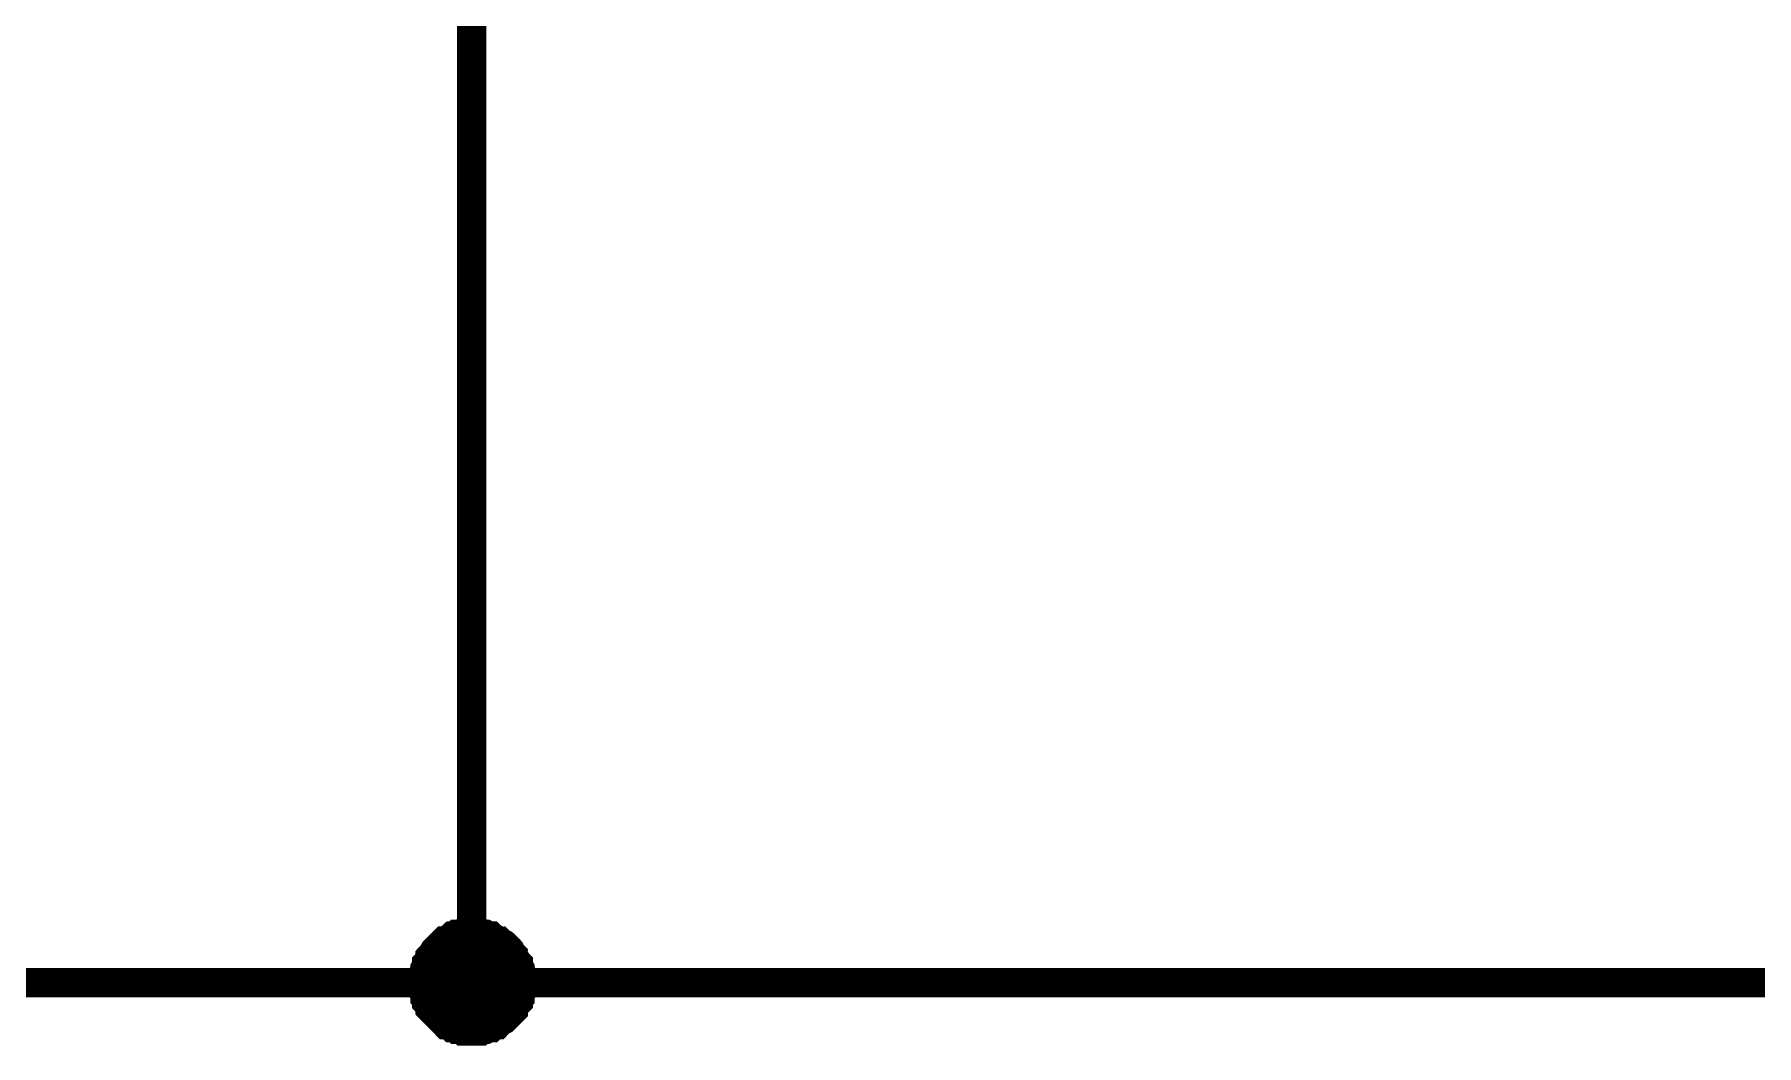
# Model space of a CAD drawing. Header units: millimetres. Extents: x -2024 to 917, y -725 to 13.
# Drawn here: x 435.09 to 452.81, y -126.94 to -116.54 of the extents above; entities that cross this region are included whole.
import ezdxf

# ---------------------------------------------------------------- set-up
doc = ezdxf.new("R2010")
doc.units = ezdxf.units.MM
doc.layers.add('Sheet', color=255, linetype='Continuous')

msp = doc.modelspace()

# ---------------------------------------------------------------- linework, layer by layer
at = {"layer": 'Sheet'}
for points, const_width in [([(437.088, -111.291), (439.587, -111.291), (439.587, -126.293)], 0.3), ([(439.091, -126.293), (439.091, -126.26), (439.091, -126.243), (439.091, -126.21), (439.107, -126.194), (439.107, -126.161), (439.107, -126.144), (439.124, -126.111), (439.124, -126.094), (439.14, -126.078), (439.157, -126.045), (439.157, -126.028), (439.173, -126.011), (439.19, -125.995), (439.206, -125.962), (439.223, -125.945), (439.24, -125.929), (439.256, -125.912), (439.273, -125.896), (439.289, -125.879), (439.306, -125.862), (439.322, -125.862), (439.355, -125.846), (439.372, -125.829), (439.389, -125.813), (439.422, -125.813), (439.438, -125.796), (439.455, -125.796), (439.488, -125.796), (439.504, -125.78), (439.537, -125.78), (439.554, -125.78), (439.587, -125.78)], 0.3), ([(439.091, -126.293), (439.091, -126.26), (439.091, -126.243), (439.091, -126.21), (439.107, -126.194), (439.107, -126.161), (439.107, -126.144), (439.124, -126.111), (439.124, -126.094), (439.14, -126.078), (439.157, -126.045), (439.157, -126.028), (439.173, -126.011), (439.19, -125.995), (439.206, -125.962), (439.223, -125.945), (439.24, -125.929), (439.256, -125.912), (439.273, -125.896), (439.289, -125.879), (439.306, -125.862), (439.322, -125.862), (439.355, -125.846), (439.372, -125.829), (439.389, -125.813), (439.422, -125.813), (439.438, -125.796), (439.455, -125.796), (439.488, -125.796), (439.504, -125.78), (439.537, -125.78), (439.554, -125.78), (439.587, -125.78)], 0.3), ([(439.091, -126.293), (439.091, -126.26), (439.091, -126.243), (439.091, -126.21), (439.107, -126.194), (439.107, -126.161), (439.107, -126.144), (439.124, -126.111), (439.124, -126.094), (439.14, -126.078), (439.157, -126.045), (439.157, -126.028), (439.173, -126.011), (439.19, -125.995), (439.206, -125.962), (439.223, -125.945), (439.24, -125.929), (439.256, -125.912), (439.273, -125.896), (439.289, -125.879), (439.306, -125.862), (439.322, -125.862), (439.355, -125.846), (439.372, -125.829), (439.389, -125.813), (439.422, -125.813), (439.438, -125.796), (439.455, -125.796), (439.488, -125.796), (439.504, -125.78), (439.537, -125.78), (439.554, -125.78), (439.587, -125.78)], 0.3), ([(439.091, -126.293), (439.091, -126.26), (439.091, -126.243), (439.091, -126.21), (439.107, -126.194), (439.107, -126.161), (439.107, -126.144), (439.124, -126.111), (439.124, -126.094), (439.14, -126.078), (439.157, -126.045), (439.157, -126.028), (439.173, -126.011), (439.19, -125.995), (439.206, -125.962), (439.223, -125.945), (439.24, -125.929), (439.256, -125.912), (439.273, -125.896), (439.289, -125.879), (439.306, -125.862), (439.322, -125.862), (439.355, -125.846), (439.372, -125.829), (439.389, -125.813), (439.422, -125.813), (439.438, -125.796), (439.455, -125.796), (439.488, -125.796), (439.504, -125.78), (439.537, -125.78), (439.554, -125.78), (439.587, -125.78)], 0.3), ([(439.091, -126.293), (439.091, -126.26), (439.091, -126.243), (439.091, -126.21), (439.107, -126.194), (439.107, -126.161), (439.107, -126.144), (439.124, -126.111), (439.124, -126.094), (439.14, -126.078), (439.157, -126.045), (439.157, -126.028), (439.173, -126.011), (439.19, -125.995), (439.206, -125.962), (439.223, -125.945), (439.24, -125.929), (439.256, -125.912), (439.273, -125.896), (439.289, -125.879), (439.306, -125.862), (439.322, -125.862), (439.355, -125.846), (439.372, -125.829), (439.389, -125.813), (439.422, -125.813), (439.438, -125.796), (439.455, -125.796), (439.488, -125.796), (439.504, -125.78), (439.537, -125.78), (439.554, -125.78), (439.587, -125.78)], 0.3), ([(439.091, -126.293), (439.091, -126.26), (439.091, -126.243), (439.091, -126.21), (439.107, -126.194), (439.107, -126.161), (439.107, -126.144), (439.124, -126.111), (439.124, -126.094), (439.14, -126.078), (439.157, -126.045), (439.157, -126.028), (439.173, -126.011), (439.19, -125.995), (439.206, -125.962), (439.223, -125.945), (439.24, -125.929), (439.256, -125.912), (439.273, -125.896), (439.289, -125.879), (439.306, -125.862), (439.322, -125.862), (439.355, -125.846), (439.372, -125.829), (439.389, -125.813), (439.422, -125.813), (439.438, -125.796), (439.455, -125.796), (439.488, -125.796), (439.504, -125.78), (439.537, -125.78), (439.554, -125.78), (439.587, -125.78)], 0.3), ([(439.091, -126.293), (439.091, -126.26), (439.091, -126.243), (439.091, -126.21), (439.107, -126.194), (439.107, -126.161), (439.107, -126.144), (439.124, -126.111), (439.124, -126.094), (439.14, -126.078), (439.157, -126.045), (439.157, -126.028), (439.173, -126.011), (439.19, -125.995), (439.206, -125.962), (439.223, -125.945), (439.24, -125.929), (439.256, -125.912), (439.273, -125.896), (439.289, -125.879), (439.306, -125.862), (439.322, -125.862), (439.355, -125.846), (439.372, -125.829), (439.389, -125.813), (439.422, -125.813), (439.438, -125.796), (439.455, -125.796), (439.488, -125.796), (439.504, -125.78), (439.537, -125.78), (439.554, -125.78), (439.587, -125.78)], 0.0991), ([(439.091, -126.293), (439.091, -126.26), (439.091, -126.243), (439.091, -126.21), (439.107, -126.194), (439.107, -126.161), (439.107, -126.144), (439.124, -126.111), (439.124, -126.094), (439.14, -126.078), (439.157, -126.045), (439.157, -126.028), (439.173, -126.011), (439.19, -125.995), (439.206, -125.962), (439.223, -125.945), (439.24, -125.929), (439.256, -125.912), (439.273, -125.896), (439.289, -125.879), (439.306, -125.862), (439.322, -125.862), (439.355, -125.846), (439.372, -125.829), (439.389, -125.813), (439.422, -125.813), (439.438, -125.796), (439.455, -125.796), (439.488, -125.796), (439.504, -125.78), (439.537, -125.78), (439.554, -125.78), (439.587, -125.78)], 0.0991), ([(439.091, -126.293), (439.091, -126.26), (439.091, -126.243), (439.091, -126.21), (439.107, -126.194), (439.107, -126.161), (439.107, -126.144), (439.124, -126.111), (439.124, -126.094), (439.14, -126.078), (439.157, -126.045), (439.157, -126.028), (439.173, -126.011), (439.19, -125.995), (439.206, -125.962), (439.223, -125.945), (439.24, -125.929), (439.256, -125.912), (439.273, -125.896), (439.289, -125.879), (439.306, -125.862), (439.322, -125.862), (439.355, -125.846), (439.372, -125.829), (439.389, -125.813), (439.422, -125.813), (439.438, -125.796), (439.455, -125.796), (439.488, -125.796), (439.504, -125.78), (439.537, -125.78), (439.554, -125.78), (439.587, -125.78)], 0.0991), ([(439.091, -126.293), (439.091, -126.26), (439.091, -126.243), (439.091, -126.21), (439.107, -126.194), (439.107, -126.161), (439.107, -126.144), (439.124, -126.111), (439.124, -126.094), (439.14, -126.078), (439.157, -126.045), (439.157, -126.028), (439.173, -126.011), (439.19, -125.995), (439.206, -125.962), (439.223, -125.945), (439.24, -125.929), (439.256, -125.912), (439.273, -125.896), (439.289, -125.879), (439.306, -125.862), (439.322, -125.862), (439.355, -125.846), (439.372, -125.829), (439.389, -125.813), (439.422, -125.813), (439.438, -125.796), (439.455, -125.796), (439.488, -125.796), (439.504, -125.78), (439.537, -125.78), (439.554, -125.78), (439.587, -125.78)], 0.0991), ([(439.091, -126.293), (439.091, -126.26), (439.091, -126.243), (439.091, -126.21), (439.107, -126.194), (439.107, -126.161), (439.107, -126.144), (439.124, -126.111), (439.124, -126.094), (439.14, -126.078), (439.157, -126.045), (439.157, -126.028), (439.173, -126.011), (439.19, -125.995), (439.206, -125.962), (439.223, -125.945), (439.24, -125.929), (439.256, -125.912), (439.273, -125.896), (439.289, -125.879), (439.306, -125.862), (439.322, -125.862), (439.355, -125.846), (439.372, -125.829), (439.389, -125.813), (439.422, -125.813), (439.438, -125.796), (439.455, -125.796), (439.488, -125.796), (439.504, -125.78), (439.537, -125.78), (439.554, -125.78), (439.587, -125.78)], 0.0991), ([(439.091, -126.293), (439.091, -126.26), (439.091, -126.243), (439.091, -126.21), (439.107, -126.194), (439.107, -126.161), (439.107, -126.144), (439.124, -126.111), (439.124, -126.094), (439.14, -126.078), (439.157, -126.045), (439.157, -126.028), (439.173, -126.011), (439.19, -125.995), (439.206, -125.962), (439.223, -125.945), (439.24, -125.929), (439.256, -125.912), (439.273, -125.896), (439.289, -125.879), (439.306, -125.862), (439.322, -125.862), (439.355, -125.846), (439.372, -125.829), (439.389, -125.813), (439.422, -125.813), (439.438, -125.796), (439.455, -125.796), (439.488, -125.796), (439.504, -125.78), (439.537, -125.78), (439.554, -125.78), (439.587, -125.78)], 0.0991), ([(439.587, -125.78), (439.587, -125.78)], 0.3), ([(439.587, -125.78), (439.62, -125.78), (439.637, -125.78), (439.67, -125.78), (439.686, -125.796), (439.72, -125.796), (439.736, -125.796), (439.769, -125.813), (439.786, -125.813), (439.802, -125.829), (439.835, -125.846), (439.852, -125.862), (439.868, -125.862), (439.885, -125.879), (439.918, -125.896), (439.935, -125.912), (439.951, -125.929), (439.968, -125.945), (439.984, -125.962), (440.001, -125.995), (440.017, -126.011), (440.017, -126.028), (440.034, -126.045), (440.051, -126.078), (440.067, -126.094), (440.067, -126.111), (440.084, -126.144), (440.084, -126.161), (440.084, -126.194), (440.1, -126.21), (440.1, -126.243), (440.1, -126.26), (440.1, -126.293)], 0.3), ([(439.587, -125.78), (439.587, -125.78)], 0.3), ([(439.587, -125.78), (439.62, -125.78), (439.637, -125.78), (439.67, -125.78), (439.686, -125.796), (439.72, -125.796), (439.736, -125.796), (439.769, -125.813), (439.786, -125.813), (439.802, -125.829), (439.835, -125.846), (439.852, -125.862), (439.868, -125.862), (439.885, -125.879), (439.918, -125.896), (439.935, -125.912), (439.951, -125.929), (439.968, -125.945), (439.984, -125.962), (440.001, -125.995), (440.017, -126.011), (440.017, -126.028), (440.034, -126.045), (440.051, -126.078), (440.067, -126.094), (440.067, -126.111), (440.084, -126.144), (440.084, -126.161), (440.084, -126.194), (440.1, -126.21), (440.1, -126.243), (440.1, -126.26), (440.1, -126.293)], 0.3), ([(439.587, -125.78), (439.587, -125.78)], 0.3), ([(439.587, -125.78), (439.62, -125.78), (439.637, -125.78), (439.67, -125.78), (439.686, -125.796), (439.72, -125.796), (439.736, -125.796), (439.769, -125.813), (439.786, -125.813), (439.802, -125.829), (439.835, -125.846), (439.852, -125.862), (439.868, -125.862), (439.885, -125.879), (439.918, -125.896), (439.935, -125.912), (439.951, -125.929), (439.968, -125.945), (439.984, -125.962), (440.001, -125.995), (440.017, -126.011), (440.017, -126.028), (440.034, -126.045), (440.051, -126.078), (440.067, -126.094), (440.067, -126.111), (440.084, -126.144), (440.084, -126.161), (440.084, -126.194), (440.1, -126.21), (440.1, -126.243), (440.1, -126.26), (440.1, -126.293)], 0.3), ([(439.587, -125.78), (439.587, -125.78)], 0.3), ([(439.587, -125.78), (439.62, -125.78), (439.637, -125.78), (439.67, -125.78), (439.686, -125.796), (439.72, -125.796), (439.736, -125.796), (439.769, -125.813), (439.786, -125.813), (439.802, -125.829), (439.835, -125.846), (439.852, -125.862), (439.868, -125.862), (439.885, -125.879), (439.918, -125.896), (439.935, -125.912), (439.951, -125.929), (439.968, -125.945), (439.984, -125.962), (440.001, -125.995), (440.017, -126.011), (440.017, -126.028), (440.034, -126.045), (440.051, -126.078), (440.067, -126.094), (440.067, -126.111), (440.084, -126.144), (440.084, -126.161), (440.084, -126.194), (440.1, -126.21), (440.1, -126.243), (440.1, -126.26), (440.1, -126.293)], 0.3), ([(439.587, -125.78), (439.587, -125.78)], 0.3), ([(439.587, -125.78), (439.62, -125.78), (439.637, -125.78), (439.67, -125.78), (439.686, -125.796), (439.72, -125.796), (439.736, -125.796), (439.769, -125.813), (439.786, -125.813), (439.802, -125.829), (439.835, -125.846), (439.852, -125.862), (439.868, -125.862), (439.885, -125.879), (439.918, -125.896), (439.935, -125.912), (439.951, -125.929), (439.968, -125.945), (439.984, -125.962), (440.001, -125.995), (440.017, -126.011), (440.017, -126.028), (440.034, -126.045), (440.051, -126.078), (440.067, -126.094), (440.067, -126.111), (440.084, -126.144), (440.084, -126.161), (440.084, -126.194), (440.1, -126.21), (440.1, -126.243), (440.1, -126.26), (440.1, -126.293)], 0.3), ([(439.587, -125.78), (439.587, -125.78)], 0.3), ([(439.587, -125.78), (439.62, -125.78), (439.637, -125.78), (439.67, -125.78), (439.686, -125.796), (439.72, -125.796), (439.736, -125.796), (439.769, -125.813), (439.786, -125.813), (439.802, -125.829), (439.835, -125.846), (439.852, -125.862), (439.868, -125.862), (439.885, -125.879), (439.918, -125.896), (439.935, -125.912), (439.951, -125.929), (439.968, -125.945), (439.984, -125.962), (440.001, -125.995), (440.017, -126.011), (440.017, -126.028), (440.034, -126.045), (440.051, -126.078), (440.067, -126.094), (440.067, -126.111), (440.084, -126.144), (440.084, -126.161), (440.084, -126.194), (440.1, -126.21), (440.1, -126.243), (440.1, -126.26), (440.1, -126.293)], 0.3), ([(439.587, -125.78), (439.587, -125.78)], 0.0991), ([(439.587, -125.78), (439.62, -125.78), (439.637, -125.78), (439.67, -125.78), (439.686, -125.796), (439.72, -125.796), (439.736, -125.796), (439.769, -125.813), (439.786, -125.813), (439.802, -125.829), (439.835, -125.846), (439.852, -125.862), (439.868, -125.862), (439.885, -125.879), (439.918, -125.896), (439.935, -125.912), (439.951, -125.929), (439.968, -125.945), (439.984, -125.962), (440.001, -125.995), (440.017, -126.011), (440.017, -126.028), (440.034, -126.045), (440.051, -126.078), (440.067, -126.094), (440.067, -126.111), (440.084, -126.144), (440.084, -126.161), (440.084, -126.194), (440.1, -126.21), (440.1, -126.243), (440.1, -126.26), (440.1, -126.293)], 0.0991), ([(439.587, -125.78), (439.587, -125.78)], 0.0991), ([(439.587, -125.78), (439.62, -125.78), (439.637, -125.78), (439.67, -125.78), (439.686, -125.796), (439.72, -125.796), (439.736, -125.796), (439.769, -125.813), (439.786, -125.813), (439.802, -125.829), (439.835, -125.846), (439.852, -125.862), (439.868, -125.862), (439.885, -125.879), (439.918, -125.896), (439.935, -125.912), (439.951, -125.929), (439.968, -125.945), (439.984, -125.962), (440.001, -125.995), (440.017, -126.011), (440.017, -126.028), (440.034, -126.045), (440.051, -126.078), (440.067, -126.094), (440.067, -126.111), (440.084, -126.144), (440.084, -126.161), (440.084, -126.194), (440.1, -126.21), (440.1, -126.243), (440.1, -126.26), (440.1, -126.293)], 0.0991), ([(439.587, -125.78), (439.587, -125.78)], 0.0991), ([(439.587, -125.78), (439.62, -125.78), (439.637, -125.78), (439.67, -125.78), (439.686, -125.796), (439.72, -125.796), (439.736, -125.796), (439.769, -125.813), (439.786, -125.813), (439.802, -125.829), (439.835, -125.846), (439.852, -125.862), (439.868, -125.862), (439.885, -125.879), (439.918, -125.896), (439.935, -125.912), (439.951, -125.929), (439.968, -125.945), (439.984, -125.962), (440.001, -125.995), (440.017, -126.011), (440.017, -126.028), (440.034, -126.045), (440.051, -126.078), (440.067, -126.094), (440.067, -126.111), (440.084, -126.144), (440.084, -126.161), (440.084, -126.194), (440.1, -126.21), (440.1, -126.243), (440.1, -126.26), (440.1, -126.293)], 0.0991), ([(439.587, -125.78), (439.587, -125.78)], 0.0991), ([(439.587, -125.78), (439.62, -125.78), (439.637, -125.78), (439.67, -125.78), (439.686, -125.796), (439.72, -125.796), (439.736, -125.796), (439.769, -125.813), (439.786, -125.813), (439.802, -125.829), (439.835, -125.846), (439.852, -125.862), (439.868, -125.862), (439.885, -125.879), (439.918, -125.896), (439.935, -125.912), (439.951, -125.929), (439.968, -125.945), (439.984, -125.962), (440.001, -125.995), (440.017, -126.011), (440.017, -126.028), (440.034, -126.045), (440.051, -126.078), (440.067, -126.094), (440.067, -126.111), (440.084, -126.144), (440.084, -126.161), (440.084, -126.194), (440.1, -126.21), (440.1, -126.243), (440.1, -126.26), (440.1, -126.293)], 0.0991), ([(439.587, -125.78), (439.587, -125.78)], 0.0991), ([(439.587, -125.78), (439.62, -125.78), (439.637, -125.78), (439.67, -125.78), (439.686, -125.796), (439.72, -125.796), (439.736, -125.796), (439.769, -125.813), (439.786, -125.813), (439.802, -125.829), (439.835, -125.846), (439.852, -125.862), (439.868, -125.862), (439.885, -125.879), (439.918, -125.896), (439.935, -125.912), (439.951, -125.929), (439.968, -125.945), (439.984, -125.962), (440.001, -125.995), (440.017, -126.011), (440.017, -126.028), (440.034, -126.045), (440.051, -126.078), (440.067, -126.094), (440.067, -126.111), (440.084, -126.144), (440.084, -126.161), (440.084, -126.194), (440.1, -126.21), (440.1, -126.243), (440.1, -126.26), (440.1, -126.293)], 0.0991), ([(439.587, -125.78), (439.587, -125.78)], 0.0991), ([(439.587, -125.78), (439.62, -125.78), (439.637, -125.78), (439.67, -125.78), (439.686, -125.796), (439.72, -125.796), (439.736, -125.796), (439.769, -125.813), (439.786, -125.813), (439.802, -125.829), (439.835, -125.846), (439.852, -125.862), (439.868, -125.862), (439.885, -125.879), (439.918, -125.896), (439.935, -125.912), (439.951, -125.929), (439.968, -125.945), (439.984, -125.962), (440.001, -125.995), (440.017, -126.011), (440.017, -126.028), (440.034, -126.045), (440.051, -126.078), (440.067, -126.094), (440.067, -126.111), (440.084, -126.144), (440.084, -126.161), (440.084, -126.194), (440.1, -126.21), (440.1, -126.243), (440.1, -126.26), (440.1, -126.293)], 0.0991), ([(427.108, -126.293), (439.587, -126.293)], 0.3), ([(439.587, -126.79), (439.554, -126.79), (439.537, -126.79), (439.504, -126.79), (439.488, -126.773), (439.455, -126.773), (439.438, -126.773), (439.422, -126.757), (439.389, -126.757), (439.372, -126.74), (439.355, -126.724), (439.322, -126.724), (439.306, -126.707), (439.289, -126.69), (439.273, -126.674), (439.256, -126.657), (439.24, -126.641), (439.223, -126.624), (439.206, -126.608), (439.19, -126.591), (439.173, -126.575), (439.157, -126.558), (439.157, -126.525), (439.14, -126.508), (439.124, -126.492), (439.124, -126.459), (439.107, -126.442), (439.107, -126.425), (439.107, -126.392), (439.091, -126.376), (439.091, -126.343), (439.091, -126.326), (439.091, -126.293)], 0.3), ([(439.091, -126.293), (439.091, -126.293)], 0.3), ([(439.587, -126.79), (439.554, -126.79), (439.537, -126.79), (439.504, -126.79), (439.488, -126.773), (439.455, -126.773), (439.438, -126.773), (439.422, -126.757), (439.389, -126.757), (439.372, -126.74), (439.355, -126.724), (439.322, -126.724), (439.306, -126.707), (439.289, -126.69), (439.273, -126.674), (439.256, -126.657), (439.24, -126.641), (439.223, -126.624), (439.206, -126.608), (439.19, -126.591), (439.173, -126.575), (439.157, -126.558), (439.157, -126.525), (439.14, -126.508), (439.124, -126.492), (439.124, -126.459), (439.107, -126.442), (439.107, -126.425), (439.107, -126.392), (439.091, -126.376), (439.091, -126.343), (439.091, -126.326), (439.091, -126.293)], 0.3), ([(439.091, -126.293), (439.091, -126.293)], 0.3), ([(439.587, -126.79), (439.554, -126.79), (439.537, -126.79), (439.504, -126.79), (439.488, -126.773), (439.455, -126.773), (439.438, -126.773), (439.422, -126.757), (439.389, -126.757), (439.372, -126.74), (439.355, -126.724), (439.322, -126.724), (439.306, -126.707), (439.289, -126.69), (439.273, -126.674), (439.256, -126.657), (439.24, -126.641), (439.223, -126.624), (439.206, -126.608), (439.19, -126.591), (439.173, -126.575), (439.157, -126.558), (439.157, -126.525), (439.14, -126.508), (439.124, -126.492), (439.124, -126.459), (439.107, -126.442), (439.107, -126.425), (439.107, -126.392), (439.091, -126.376), (439.091, -126.343), (439.091, -126.326), (439.091, -126.293)], 0.3), ([(439.091, -126.293), (439.091, -126.293)], 0.3), ([(439.587, -126.79), (439.554, -126.79), (439.537, -126.79), (439.504, -126.79), (439.488, -126.773), (439.455, -126.773), (439.438, -126.773), (439.422, -126.757), (439.389, -126.757), (439.372, -126.74), (439.355, -126.724), (439.322, -126.724), (439.306, -126.707), (439.289, -126.69), (439.273, -126.674), (439.256, -126.657), (439.24, -126.641), (439.223, -126.624), (439.206, -126.608), (439.19, -126.591), (439.173, -126.575), (439.157, -126.558), (439.157, -126.525), (439.14, -126.508), (439.124, -126.492), (439.124, -126.459), (439.107, -126.442), (439.107, -126.425), (439.107, -126.392), (439.091, -126.376), (439.091, -126.343), (439.091, -126.326), (439.091, -126.293)], 0.3), ([(439.091, -126.293), (439.091, -126.293)], 0.3), ([(439.587, -126.79), (439.554, -126.79), (439.537, -126.79), (439.504, -126.79), (439.488, -126.773), (439.455, -126.773), (439.438, -126.773), (439.422, -126.757), (439.389, -126.757), (439.372, -126.74), (439.355, -126.724), (439.322, -126.724), (439.306, -126.707), (439.289, -126.69), (439.273, -126.674), (439.256, -126.657), (439.24, -126.641), (439.223, -126.624), (439.206, -126.608), (439.19, -126.591), (439.173, -126.575), (439.157, -126.558), (439.157, -126.525), (439.14, -126.508), (439.124, -126.492), (439.124, -126.459), (439.107, -126.442), (439.107, -126.425), (439.107, -126.392), (439.091, -126.376), (439.091, -126.343), (439.091, -126.326), (439.091, -126.293)], 0.3), ([(439.091, -126.293), (439.091, -126.293)], 0.3), ([(439.587, -126.79), (439.554, -126.79), (439.537, -126.79), (439.504, -126.79), (439.488, -126.773), (439.455, -126.773), (439.438, -126.773), (439.422, -126.757), (439.389, -126.757), (439.372, -126.74), (439.355, -126.724), (439.322, -126.724), (439.306, -126.707), (439.289, -126.69), (439.273, -126.674), (439.256, -126.657), (439.24, -126.641), (439.223, -126.624), (439.206, -126.608), (439.19, -126.591), (439.173, -126.575), (439.157, -126.558), (439.157, -126.525), (439.14, -126.508), (439.124, -126.492), (439.124, -126.459), (439.107, -126.442), (439.107, -126.425), (439.107, -126.392), (439.091, -126.376), (439.091, -126.343), (439.091, -126.326), (439.091, -126.293)], 0.3), ([(439.091, -126.293), (439.091, -126.293)], 0.3), ([(440.1, -126.293), (440.1, -126.326), (440.1, -126.343), (440.1, -126.376), (440.084, -126.392), (440.084, -126.425), (440.084, -126.442), (440.067, -126.459), (440.067, -126.492), (440.051, -126.508), (440.034, -126.525), (440.017, -126.558), (440.017, -126.575), (440.001, -126.591), (439.984, -126.608), (439.968, -126.624), (439.951, -126.641), (439.935, -126.657), (439.918, -126.674), (439.885, -126.69), (439.868, -126.707), (439.852, -126.724), (439.835, -126.724), (439.802, -126.74), (439.786, -126.757), (439.769, -126.757), (439.736, -126.773), (439.72, -126.773), (439.686, -126.773), (439.67, -126.79), (439.637, -126.79), (439.62, -126.79), (439.587, -126.79)], 0.3), ([(439.587, -126.293), (467.078, -126.293), (473.335, -126.293)], 0.3), ([(440.1, -126.293), (440.1, -126.326), (440.1, -126.343), (440.1, -126.376), (440.084, -126.392), (440.084, -126.425), (440.084, -126.442), (440.067, -126.459), (440.067, -126.492), (440.051, -126.508), (440.034, -126.525), (440.017, -126.558), (440.017, -126.575), (440.001, -126.591), (439.984, -126.608), (439.968, -126.624), (439.951, -126.641), (439.935, -126.657), (439.918, -126.674), (439.885, -126.69), (439.868, -126.707), (439.852, -126.724), (439.835, -126.724), (439.802, -126.74), (439.786, -126.757), (439.769, -126.757), (439.736, -126.773), (439.72, -126.773), (439.686, -126.773), (439.67, -126.79), (439.637, -126.79), (439.62, -126.79), (439.587, -126.79)], 0.3), ([(440.1, -126.293), (440.1, -126.326), (440.1, -126.343), (440.1, -126.376), (440.084, -126.392), (440.084, -126.425), (440.084, -126.442), (440.067, -126.459), (440.067, -126.492), (440.051, -126.508), (440.034, -126.525), (440.017, -126.558), (440.017, -126.575), (440.001, -126.591), (439.984, -126.608), (439.968, -126.624), (439.951, -126.641), (439.935, -126.657), (439.918, -126.674), (439.885, -126.69), (439.868, -126.707), (439.852, -126.724), (439.835, -126.724), (439.802, -126.74), (439.786, -126.757), (439.769, -126.757), (439.736, -126.773), (439.72, -126.773), (439.686, -126.773), (439.67, -126.79), (439.637, -126.79), (439.62, -126.79), (439.587, -126.79)], 0.3), ([(440.1, -126.293), (440.1, -126.326), (440.1, -126.343), (440.1, -126.376), (440.084, -126.392), (440.084, -126.425), (440.084, -126.442), (440.067, -126.459), (440.067, -126.492), (440.051, -126.508), (440.034, -126.525), (440.017, -126.558), (440.017, -126.575), (440.001, -126.591), (439.984, -126.608), (439.968, -126.624), (439.951, -126.641), (439.935, -126.657), (439.918, -126.674), (439.885, -126.69), (439.868, -126.707), (439.852, -126.724), (439.835, -126.724), (439.802, -126.74), (439.786, -126.757), (439.769, -126.757), (439.736, -126.773), (439.72, -126.773), (439.686, -126.773), (439.67, -126.79), (439.637, -126.79), (439.62, -126.79), (439.587, -126.79)], 0.3), ([(440.1, -126.293), (440.1, -126.326), (440.1, -126.343), (440.1, -126.376), (440.084, -126.392), (440.084, -126.425), (440.084, -126.442), (440.067, -126.459), (440.067, -126.492), (440.051, -126.508), (440.034, -126.525), (440.017, -126.558), (440.017, -126.575), (440.001, -126.591), (439.984, -126.608), (439.968, -126.624), (439.951, -126.641), (439.935, -126.657), (439.918, -126.674), (439.885, -126.69), (439.868, -126.707), (439.852, -126.724), (439.835, -126.724), (439.802, -126.74), (439.786, -126.757), (439.769, -126.757), (439.736, -126.773), (439.72, -126.773), (439.686, -126.773), (439.67, -126.79), (439.637, -126.79), (439.62, -126.79), (439.587, -126.79)], 0.3), ([(440.1, -126.293), (440.1, -126.326), (440.1, -126.343), (440.1, -126.376), (440.084, -126.392), (440.084, -126.425), (440.084, -126.442), (440.067, -126.459), (440.067, -126.492), (440.051, -126.508), (440.034, -126.525), (440.017, -126.558), (440.017, -126.575), (440.001, -126.591), (439.984, -126.608), (439.968, -126.624), (439.951, -126.641), (439.935, -126.657), (439.918, -126.674), (439.885, -126.69), (439.868, -126.707), (439.852, -126.724), (439.835, -126.724), (439.802, -126.74), (439.786, -126.757), (439.769, -126.757), (439.736, -126.773), (439.72, -126.773), (439.686, -126.773), (439.67, -126.79), (439.637, -126.79), (439.62, -126.79), (439.587, -126.79)], 0.3), ([(440.1, -126.293), (440.1, -126.293), (440.1, -126.293), (440.1, -126.293), (440.1, -126.293), (440.1, -126.293), (440.1, -126.293), (440.1, -126.293), (440.1, -126.293), (440.1, -126.293), (440.1, -126.293), (440.1, -126.293), (440.1, -126.293), (440.1, -126.293), (440.1, -126.293), (440.1, -126.293), (440.1, -126.293), (440.1, -126.293), (440.1, -126.293), (440.1, -126.293), (440.1, -126.293), (440.1, -126.293), (440.1, -126.293), (440.1, -126.293), (440.1, -126.293), (440.1, -126.293), (440.1, -126.293), (440.1, -126.293), (440.1, -126.293), (440.1, -126.293), (440.1, -126.293), (440.1, -126.293), (440.1, -126.293)], 0.3), ([(440.1, -126.293), (440.1, -126.293)], 0.3), ([(440.1, -126.293), (440.1, -126.293), (440.1, -126.293), (440.1, -126.293), (440.1, -126.293), (440.1, -126.293), (440.1, -126.293), (440.1, -126.293), (440.1, -126.293), (440.1, -126.293), (440.1, -126.293), (440.1, -126.293), (440.1, -126.293), (440.1, -126.293), (440.1, -126.293), (440.1, -126.293), (440.1, -126.293), (440.1, -126.293), (440.1, -126.293), (440.1, -126.293), (440.1, -126.293), (440.1, -126.293), (440.1, -126.293), (440.1, -126.293), (440.1, -126.293), (440.1, -126.293), (440.1, -126.293), (440.1, -126.293), (440.1, -126.293), (440.1, -126.293), (440.1, -126.293), (440.1, -126.293), (440.1, -126.293)], 0.3), ([(440.1, -126.293), (440.1, -126.293)], 0.3), ([(440.1, -126.293), (440.1, -126.293), (440.1, -126.293), (440.1, -126.293), (440.1, -126.293), (440.1, -126.293), (440.1, -126.293), (440.1, -126.293), (440.1, -126.293), (440.1, -126.293), (440.1, -126.293), (440.1, -126.293), (440.1, -126.293), (440.1, -126.293), (440.1, -126.293), (440.1, -126.293), (440.1, -126.293), (440.1, -126.293), (440.1, -126.293), (440.1, -126.293), (440.1, -126.293), (440.1, -126.293), (440.1, -126.293), (440.1, -126.293), (440.1, -126.293), (440.1, -126.293), (440.1, -126.293), (440.1, -126.293), (440.1, -126.293), (440.1, -126.293), (440.1, -126.293), (440.1, -126.293), (440.1, -126.293)], 0.3), ([(440.1, -126.293), (440.1, -126.293)], 0.3), ([(440.1, -126.293), (440.1, -126.293), (440.1, -126.293), (440.1, -126.293), (440.1, -126.293), (440.1, -126.293), (440.1, -126.293), (440.1, -126.293), (440.1, -126.293), (440.1, -126.293), (440.1, -126.293), (440.1, -126.293), (440.1, -126.293), (440.1, -126.293), (440.1, -126.293), (440.1, -126.293), (440.1, -126.293), (440.1, -126.293), (440.1, -126.293), (440.1, -126.293), (440.1, -126.293), (440.1, -126.293), (440.1, -126.293), (440.1, -126.293), (440.1, -126.293), (440.1, -126.293), (440.1, -126.293), (440.1, -126.293), (440.1, -126.293), (440.1, -126.293), (440.1, -126.293), (440.1, -126.293), (440.1, -126.293)], 0.3), ([(440.1, -126.293), (440.1, -126.293)], 0.3), ([(440.1, -126.293), (440.1, -126.293), (440.1, -126.293), (440.1, -126.293), (440.1, -126.293), (440.1, -126.293), (440.1, -126.293), (440.1, -126.293), (440.1, -126.293), (440.1, -126.293), (440.1, -126.293), (440.1, -126.293), (440.1, -126.293), (440.1, -126.293), (440.1, -126.293), (440.1, -126.293), (440.1, -126.293), (440.1, -126.293), (440.1, -126.293), (440.1, -126.293), (440.1, -126.293), (440.1, -126.293), (440.1, -126.293), (440.1, -126.293), (440.1, -126.293), (440.1, -126.293), (440.1, -126.293), (440.1, -126.293), (440.1, -126.293), (440.1, -126.293), (440.1, -126.293), (440.1, -126.293), (440.1, -126.293)], 0.3), ([(440.1, -126.293), (440.1, -126.293)], 0.3), ([(440.1, -126.293), (440.1, -126.293), (440.1, -126.293), (440.1, -126.293), (440.1, -126.293), (440.1, -126.293), (440.1, -126.293), (440.1, -126.293), (440.1, -126.293), (440.1, -126.293), (440.1, -126.293), (440.1, -126.293), (440.1, -126.293), (440.1, -126.293), (440.1, -126.293), (440.1, -126.293), (440.1, -126.293), (440.1, -126.293), (440.1, -126.293), (440.1, -126.293), (440.1, -126.293), (440.1, -126.293), (440.1, -126.293), (440.1, -126.293), (440.1, -126.293), (440.1, -126.293), (440.1, -126.293), (440.1, -126.293), (440.1, -126.293), (440.1, -126.293), (440.1, -126.293), (440.1, -126.293), (440.1, -126.293)], 0.3), ([(440.1, -126.293), (440.1, -126.293)], 0.3), ([(439.587, -126.79), (439.554, -126.79), (439.537, -126.79), (439.504, -126.79), (439.488, -126.773), (439.455, -126.773), (439.438, -126.773), (439.422, -126.757), (439.389, -126.757), (439.372, -126.74), (439.355, -126.724), (439.322, -126.724), (439.306, -126.707), (439.289, -126.69), (439.273, -126.674), (439.256, -126.657), (439.24, -126.641), (439.223, -126.624), (439.206, -126.608), (439.19, -126.591), (439.173, -126.575), (439.157, -126.558), (439.157, -126.525), (439.14, -126.508), (439.124, -126.492), (439.124, -126.459), (439.107, -126.442), (439.107, -126.425), (439.107, -126.392), (439.091, -126.376), (439.091, -126.343), (439.091, -126.326), (439.091, -126.293)], 0.0991), ([(439.091, -126.293), (439.091, -126.293)], 0.0991), ([(439.587, -126.79), (439.554, -126.79), (439.537, -126.79), (439.504, -126.79), (439.488, -126.773), (439.455, -126.773), (439.438, -126.773), (439.422, -126.757), (439.389, -126.757), (439.372, -126.74), (439.355, -126.724), (439.322, -126.724), (439.306, -126.707), (439.289, -126.69), (439.273, -126.674), (439.256, -126.657), (439.24, -126.641), (439.223, -126.624), (439.206, -126.608), (439.19, -126.591), (439.173, -126.575), (439.157, -126.558), (439.157, -126.525), (439.14, -126.508), (439.124, -126.492), (439.124, -126.459), (439.107, -126.442), (439.107, -126.425), (439.107, -126.392), (439.091, -126.376), (439.091, -126.343), (439.091, -126.326), (439.091, -126.293)], 0.0991), ([(439.091, -126.293), (439.091, -126.293)], 0.0991), ([(439.587, -126.79), (439.554, -126.79), (439.537, -126.79), (439.504, -126.79), (439.488, -126.773), (439.455, -126.773), (439.438, -126.773), (439.422, -126.757), (439.389, -126.757), (439.372, -126.74), (439.355, -126.724), (439.322, -126.724), (439.306, -126.707), (439.289, -126.69), (439.273, -126.674), (439.256, -126.657), (439.24, -126.641), (439.223, -126.624), (439.206, -126.608), (439.19, -126.591), (439.173, -126.575), (439.157, -126.558), (439.157, -126.525), (439.14, -126.508), (439.124, -126.492), (439.124, -126.459), (439.107, -126.442), (439.107, -126.425), (439.107, -126.392), (439.091, -126.376), (439.091, -126.343), (439.091, -126.326), (439.091, -126.293)], 0.0991), ([(439.091, -126.293), (439.091, -126.293)], 0.0991), ([(439.587, -126.79), (439.554, -126.79), (439.537, -126.79), (439.504, -126.79), (439.488, -126.773), (439.455, -126.773), (439.438, -126.773), (439.422, -126.757), (439.389, -126.757), (439.372, -126.74), (439.355, -126.724), (439.322, -126.724), (439.306, -126.707), (439.289, -126.69), (439.273, -126.674), (439.256, -126.657), (439.24, -126.641), (439.223, -126.624), (439.206, -126.608), (439.19, -126.591), (439.173, -126.575), (439.157, -126.558), (439.157, -126.525), (439.14, -126.508), (439.124, -126.492), (439.124, -126.459), (439.107, -126.442), (439.107, -126.425), (439.107, -126.392), (439.091, -126.376), (439.091, -126.343), (439.091, -126.326), (439.091, -126.293)], 0.0991), ([(439.091, -126.293), (439.091, -126.293)], 0.0991), ([(439.587, -126.79), (439.554, -126.79), (439.537, -126.79), (439.504, -126.79), (439.488, -126.773), (439.455, -126.773), (439.438, -126.773), (439.422, -126.757), (439.389, -126.757), (439.372, -126.74), (439.355, -126.724), (439.322, -126.724), (439.306, -126.707), (439.289, -126.69), (439.273, -126.674), (439.256, -126.657), (439.24, -126.641), (439.223, -126.624), (439.206, -126.608), (439.19, -126.591), (439.173, -126.575), (439.157, -126.558), (439.157, -126.525), (439.14, -126.508), (439.124, -126.492), (439.124, -126.459), (439.107, -126.442), (439.107, -126.425), (439.107, -126.392), (439.091, -126.376), (439.091, -126.343), (439.091, -126.326), (439.091, -126.293)], 0.0991), ([(439.091, -126.293), (439.091, -126.293)], 0.0991), ([(439.587, -126.79), (439.554, -126.79), (439.537, -126.79), (439.504, -126.79), (439.488, -126.773), (439.455, -126.773), (439.438, -126.773), (439.422, -126.757), (439.389, -126.757), (439.372, -126.74), (439.355, -126.724), (439.322, -126.724), (439.306, -126.707), (439.289, -126.69), (439.273, -126.674), (439.256, -126.657), (439.24, -126.641), (439.223, -126.624), (439.206, -126.608), (439.19, -126.591), (439.173, -126.575), (439.157, -126.558), (439.157, -126.525), (439.14, -126.508), (439.124, -126.492), (439.124, -126.459), (439.107, -126.442), (439.107, -126.425), (439.107, -126.392), (439.091, -126.376), (439.091, -126.343), (439.091, -126.326), (439.091, -126.293)], 0.0991), ([(439.091, -126.293), (439.091, -126.293)], 0.0991), ([(440.1, -126.293), (440.1, -126.326), (440.1, -126.343), (440.1, -126.376), (440.084, -126.392), (440.084, -126.425), (440.084, -126.442), (440.067, -126.459), (440.067, -126.492), (440.051, -126.508), (440.034, -126.525), (440.017, -126.558), (440.017, -126.575), (440.001, -126.591), (439.984, -126.608), (439.968, -126.624), (439.951, -126.641), (439.935, -126.657), (439.918, -126.674), (439.885, -126.69), (439.868, -126.707), (439.852, -126.724), (439.835, -126.724), (439.802, -126.74), (439.786, -126.757), (439.769, -126.757), (439.736, -126.773), (439.72, -126.773), (439.686, -126.773), (439.67, -126.79), (439.637, -126.79), (439.62, -126.79), (439.587, -126.79)], 0.0991), ([(440.1, -126.293), (440.1, -126.326), (440.1, -126.343), (440.1, -126.376), (440.084, -126.392), (440.084, -126.425), (440.084, -126.442), (440.067, -126.459), (440.067, -126.492), (440.051, -126.508), (440.034, -126.525), (440.017, -126.558), (440.017, -126.575), (440.001, -126.591), (439.984, -126.608), (439.968, -126.624), (439.951, -126.641), (439.935, -126.657), (439.918, -126.674), (439.885, -126.69), (439.868, -126.707), (439.852, -126.724), (439.835, -126.724), (439.802, -126.74), (439.786, -126.757), (439.769, -126.757), (439.736, -126.773), (439.72, -126.773), (439.686, -126.773), (439.67, -126.79), (439.637, -126.79), (439.62, -126.79), (439.587, -126.79)], 0.0991), ([(440.1, -126.293), (440.1, -126.326), (440.1, -126.343), (440.1, -126.376), (440.084, -126.392), (440.084, -126.425), (440.084, -126.442), (440.067, -126.459), (440.067, -126.492), (440.051, -126.508), (440.034, -126.525), (440.017, -126.558), (440.017, -126.575), (440.001, -126.591), (439.984, -126.608), (439.968, -126.624), (439.951, -126.641), (439.935, -126.657), (439.918, -126.674), (439.885, -126.69), (439.868, -126.707), (439.852, -126.724), (439.835, -126.724), (439.802, -126.74), (439.786, -126.757), (439.769, -126.757), (439.736, -126.773), (439.72, -126.773), (439.686, -126.773), (439.67, -126.79), (439.637, -126.79), (439.62, -126.79), (439.587, -126.79)], 0.0991), ([(440.1, -126.293), (440.1, -126.326), (440.1, -126.343), (440.1, -126.376), (440.084, -126.392), (440.084, -126.425), (440.084, -126.442), (440.067, -126.459), (440.067, -126.492), (440.051, -126.508), (440.034, -126.525), (440.017, -126.558), (440.017, -126.575), (440.001, -126.591), (439.984, -126.608), (439.968, -126.624), (439.951, -126.641), (439.935, -126.657), (439.918, -126.674), (439.885, -126.69), (439.868, -126.707), (439.852, -126.724), (439.835, -126.724), (439.802, -126.74), (439.786, -126.757), (439.769, -126.757), (439.736, -126.773), (439.72, -126.773), (439.686, -126.773), (439.67, -126.79), (439.637, -126.79), (439.62, -126.79), (439.587, -126.79)], 0.0991), ([(440.1, -126.293), (440.1, -126.326), (440.1, -126.343), (440.1, -126.376), (440.084, -126.392), (440.084, -126.425), (440.084, -126.442), (440.067, -126.459), (440.067, -126.492), (440.051, -126.508), (440.034, -126.525), (440.017, -126.558), (440.017, -126.575), (440.001, -126.591), (439.984, -126.608), (439.968, -126.624), (439.951, -126.641), (439.935, -126.657), (439.918, -126.674), (439.885, -126.69), (439.868, -126.707), (439.852, -126.724), (439.835, -126.724), (439.802, -126.74), (439.786, -126.757), (439.769, -126.757), (439.736, -126.773), (439.72, -126.773), (439.686, -126.773), (439.67, -126.79), (439.637, -126.79), (439.62, -126.79), (439.587, -126.79)], 0.0991), ([(440.1, -126.293), (440.1, -126.326), (440.1, -126.343), (440.1, -126.376), (440.084, -126.392), (440.084, -126.425), (440.084, -126.442), (440.067, -126.459), (440.067, -126.492), (440.051, -126.508), (440.034, -126.525), (440.017, -126.558), (440.017, -126.575), (440.001, -126.591), (439.984, -126.608), (439.968, -126.624), (439.951, -126.641), (439.935, -126.657), (439.918, -126.674), (439.885, -126.69), (439.868, -126.707), (439.852, -126.724), (439.835, -126.724), (439.802, -126.74), (439.786, -126.757), (439.769, -126.757), (439.736, -126.773), (439.72, -126.773), (439.686, -126.773), (439.67, -126.79), (439.637, -126.79), (439.62, -126.79), (439.587, -126.79)], 0.0991), ([(440.1, -126.293), (440.1, -126.293), (440.1, -126.293), (440.1, -126.293), (440.1, -126.293), (440.1, -126.293), (440.1, -126.293), (440.1, -126.293), (440.1, -126.293), (440.1, -126.293), (440.1, -126.293), (440.1, -126.293), (440.1, -126.293), (440.1, -126.293), (440.1, -126.293), (440.1, -126.293), (440.1, -126.293), (440.1, -126.293), (440.1, -126.293), (440.1, -126.293), (440.1, -126.293), (440.1, -126.293), (440.1, -126.293), (440.1, -126.293), (440.1, -126.293), (440.1, -126.293), (440.1, -126.293), (440.1, -126.293), (440.1, -126.293), (440.1, -126.293), (440.1, -126.293), (440.1, -126.293), (440.1, -126.293)], 0.0991), ([(440.1, -126.293), (440.1, -126.293)], 0.0991), ([(440.1, -126.293), (440.1, -126.293), (440.1, -126.293), (440.1, -126.293), (440.1, -126.293), (440.1, -126.293), (440.1, -126.293), (440.1, -126.293), (440.1, -126.293), (440.1, -126.293), (440.1, -126.293), (440.1, -126.293), (440.1, -126.293), (440.1, -126.293), (440.1, -126.293), (440.1, -126.293), (440.1, -126.293), (440.1, -126.293), (440.1, -126.293), (440.1, -126.293), (440.1, -126.293), (440.1, -126.293), (440.1, -126.293), (440.1, -126.293), (440.1, -126.293), (440.1, -126.293), (440.1, -126.293), (440.1, -126.293), (440.1, -126.293), (440.1, -126.293), (440.1, -126.293), (440.1, -126.293), (440.1, -126.293)], 0.0991), ([(440.1, -126.293), (440.1, -126.293)], 0.0991), ([(440.1, -126.293), (440.1, -126.293), (440.1, -126.293), (440.1, -126.293), (440.1, -126.293), (440.1, -126.293), (440.1, -126.293), (440.1, -126.293), (440.1, -126.293), (440.1, -126.293), (440.1, -126.293), (440.1, -126.293), (440.1, -126.293), (440.1, -126.293), (440.1, -126.293), (440.1, -126.293), (440.1, -126.293), (440.1, -126.293), (440.1, -126.293), (440.1, -126.293), (440.1, -126.293), (440.1, -126.293), (440.1, -126.293), (440.1, -126.293), (440.1, -126.293), (440.1, -126.293), (440.1, -126.293), (440.1, -126.293), (440.1, -126.293), (440.1, -126.293), (440.1, -126.293), (440.1, -126.293), (440.1, -126.293)], 0.0991), ([(440.1, -126.293), (440.1, -126.293)], 0.0991), ([(440.1, -126.293), (440.1, -126.293), (440.1, -126.293), (440.1, -126.293), (440.1, -126.293), (440.1, -126.293), (440.1, -126.293), (440.1, -126.293), (440.1, -126.293), (440.1, -126.293), (440.1, -126.293), (440.1, -126.293), (440.1, -126.293), (440.1, -126.293), (440.1, -126.293), (440.1, -126.293), (440.1, -126.293), (440.1, -126.293), (440.1, -126.293), (440.1, -126.293), (440.1, -126.293), (440.1, -126.293), (440.1, -126.293), (440.1, -126.293), (440.1, -126.293), (440.1, -126.293), (440.1, -126.293), (440.1, -126.293), (440.1, -126.293), (440.1, -126.293), (440.1, -126.293), (440.1, -126.293), (440.1, -126.293)], 0.0991), ([(440.1, -126.293), (440.1, -126.293)], 0.0991), ([(440.1, -126.293), (440.1, -126.293), (440.1, -126.293), (440.1, -126.293), (440.1, -126.293), (440.1, -126.293), (440.1, -126.293), (440.1, -126.293), (440.1, -126.293), (440.1, -126.293), (440.1, -126.293), (440.1, -126.293), (440.1, -126.293), (440.1, -126.293), (440.1, -126.293), (440.1, -126.293), (440.1, -126.293), (440.1, -126.293), (440.1, -126.293), (440.1, -126.293), (440.1, -126.293), (440.1, -126.293), (440.1, -126.293), (440.1, -126.293), (440.1, -126.293), (440.1, -126.293), (440.1, -126.293), (440.1, -126.293), (440.1, -126.293), (440.1, -126.293), (440.1, -126.293), (440.1, -126.293), (440.1, -126.293)], 0.0991), ([(440.1, -126.293), (440.1, -126.293)], 0.0991), ([(440.1, -126.293), (440.1, -126.293), (440.1, -126.293), (440.1, -126.293), (440.1, -126.293), (440.1, -126.293), (440.1, -126.293), (440.1, -126.293), (440.1, -126.293), (440.1, -126.293), (440.1, -126.293), (440.1, -126.293), (440.1, -126.293), (440.1, -126.293), (440.1, -126.293), (440.1, -126.293), (440.1, -126.293), (440.1, -126.293), (440.1, -126.293), (440.1, -126.293), (440.1, -126.293), (440.1, -126.293), (440.1, -126.293), (440.1, -126.293), (440.1, -126.293), (440.1, -126.293), (440.1, -126.293), (440.1, -126.293), (440.1, -126.293), (440.1, -126.293), (440.1, -126.293), (440.1, -126.293), (440.1, -126.293)], 0.0991), ([(440.1, -126.293), (440.1, -126.293)], 0.0991)]:
    msp.add_lwpolyline(points, dxfattribs=dict(at, const_width=const_width))
at = {"layer": 'Sheet', "const_width": 0.508}
msp.add_lwpolyline([(439.335, -126.282, 1), (439.843, -126.282, 1)], format="xyb", close=True, dxfattribs=at)

doc.saveas('drawing.dxf')
